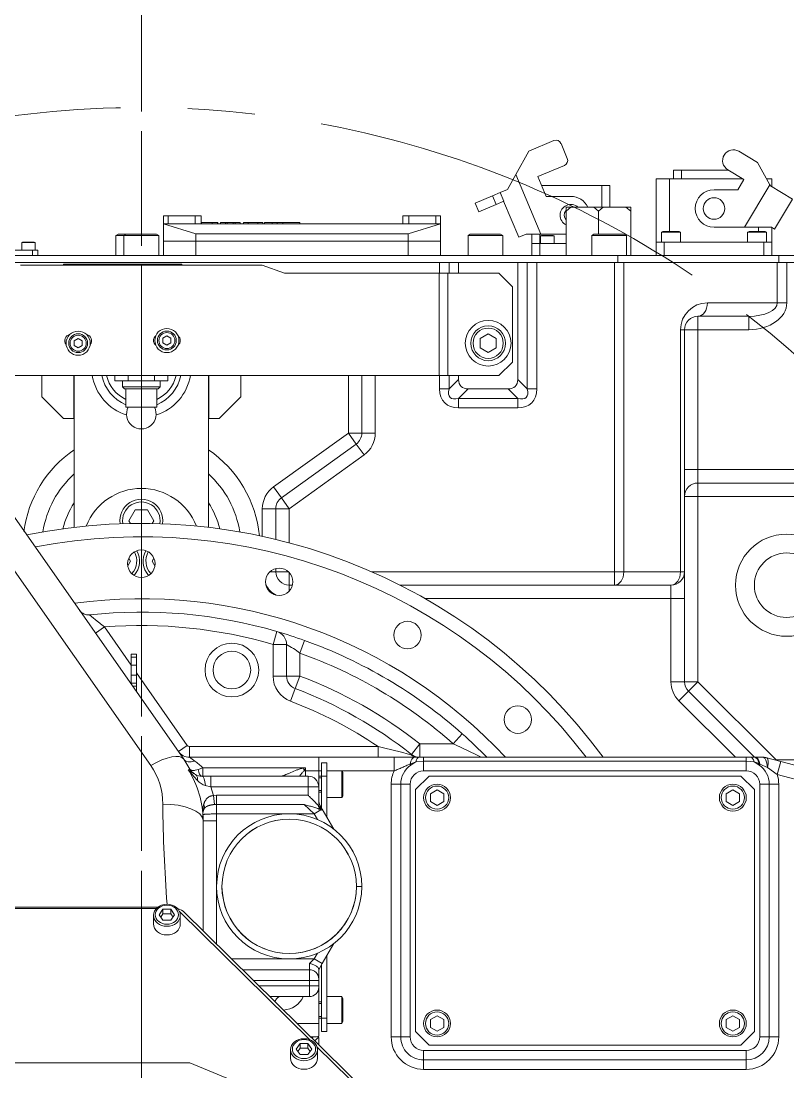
# Model space of a CAD drawing. Header units: millimetres. Extents: x 10462777 to 22643323, y 453826 to 1389191.
# Drawn here: x 11269088.2 to 11269373.4, y 586319 to 586709.9 of the extents above; entities that cross this region are included whole.
import ezdxf

# ---------------------------------------------------------------- set-up
doc = ezdxf.new("R2010")
doc.units = ezdxf.units.MM
doc.header["$LTSCALE"] = 200
doc.header["$MEASUREMENT"] = 0
doc.linetypes.add('CENTER2', pattern=[1.125, 0.75, -0.125, 0.125, -0.125])
doc.layers.add('DV1_DEFAULT', color=7, linetype='CONTINUOUS')
doc.layers.add('LAYOUT', color=8, linetype='CONTINUOUS', lineweight=25)

# ---------------------------------------------------------------- blocks, each defined once
blk = doc.blocks.new('r710ic')
at = {"layer": 'DV1_DEFAULT', "color": 7, "linetype": 'Continuous', "lineweight": 0}
for p, q in [((271731.37, 104498.63), (271731.37, 104472.7)), ((271808.37, 104439.63), (271808.37, 104497.63)), ((271813.37, 104497.63), (271813.37, 104439.63)), ((271818.37, 104500.56), (271818.37, 104439.63)), ((271916.37, 104468.7), (271916.37, 104497.63)), ((271728.77, 104469.8), (271728.77, 104495.63)), ((271916.93, 104470.44), (271920.2, 104482.65)), ((271925.03, 104481.36), (271921.76, 104469.15)), ((271707.82, 104474.87), (271702.86, 104466.6)), ((271707.82, 104474.87), (271718.97, 104468.18)), ((271728.77, 104409.8), (271728.77, 104469.8)), ((271728.77, 104469.8), (271731.37, 104469.8)), ((271731.37, 104469.16), (271731.37, 104472.7)), ((271731.37, 104472.7), (271746.37, 104472.7)), ((271746.37, 104472.7), (271746.37, 104469.16)), ((271915.54, 104465.26), (271916.93, 104470.44)), ((271921.76, 104469.15), (271916.93, 104470.44)), ((271694.12, 104461.75), (271702.5, 104466.4)), ((271700.27, 104467.13), (271703.18, 104467.13)), ((271700.27, 104467.13), (271700.27, 104465.16)), ((271702.86, 104466.6), (271702.5, 104466.4)), ((271702.5, 104466.4), (271718.27, 104456.94)), ((271718.27, 104467.01), (271718.97, 104468.18)), ((271718.27, 104456.94), (271718.27, 104467.01)), ((271718.34, 104467.13), (271723.77, 104467.13)), ((271723.77, 104464.13), (271723.77, 104467.13)), ((271723.77, 104467.13), (271728.77, 104467.13)), ((271731.37, 104412.09), (271731.37, 104469.16)), ((271746.37, 104469.16), (271731.37, 104469.16)), ((271746.37, 104443.16), (271746.37, 104469.16)), ((271887.3, 104439.63), (271916.37, 104468.7)), ((271921.76, 104469.15), (271919.13, 104465.54)), ((271925.37, 104469.7), (271925.37, 104466.16)), ((271925.37, 104469.7), (272019.37, 104469.7)), ((272019.37, 104466.16), (271925.37, 104466.16)), ((271925.37, 104462.63), (271925.37, 104466.16)), ((272019.37, 104469.7), (272019.37, 104466.16)), ((272019.37, 104466.16), (272019.37, 104462.63)), ((271718.27, 104462.13), (271719.77, 104462.13)), ((271720.07, 104465.13), (271719.77, 104464.61)), ((271720.07, 104465.13), (271719.77, 104464.61)), ((271719.77, 104458.65), (271719.77, 104464.61)), ((271719.77, 104458.65), (271719.77, 104464.61)), ((271720.07, 104465.13), (271720.07, 104458.13)), ((271723.77, 104465.13), (271720.07, 104465.13)), ((271720.07, 104465.13), (271720.07, 104458.13)), ((271723.77, 104465.13), (271720.07, 104465.13)), ((271723.77, 104427.13), (271723.77, 104464.13)), ((271723.77, 104464.13), (271728.77, 104464.13)), ((271915.37, 104461.03), (271915.37, 104463.97)), ((271917.73, 104462.37), (271917.03, 104460.52)), ((271918.1, 104462.11), (271917.03, 104460.52)), ((271917.88, 104462.72), (271917.73, 104462.37)), ((271919.13, 104465.54), (271917.88, 104462.72)), ((271917.88, 104462.72), (271918.31, 104462.43)), ((271918.31, 104462.43), (271918.1, 104462.11)), ((271925.37, 104462.63), (272019.37, 104462.63)), ((271690, 104454.89), (271694.12, 104461.75)), ((271719.77, 104458.65), (271720.07, 104458.13)), ((271719.77, 104458.65), (271720.07, 104458.13)), ((271720.07, 104458.13), (271723.77, 104458.13)), ((271720.07, 104458.13), (271723.77, 104458.13)), ((271751.37, 104458.56), (271751.37, 104439.63)), ((271751.37, 104458.56), (271756.37, 104458.56)), ((271756.37, 104458.56), (271756.37, 104439.63)), ((271890.83, 104436.09), (271915.37, 104460.63)), ((271915.37, 104460.77), (271915.37, 104461.03)), ((271915.37, 104459.36), (271915.37, 104460.77)), ((271915.37, 104457.63), (271915.37, 104459.36)), ((271917.03, 104460.52), (271916.83, 104457.63)), ((271927.37, 104460.63), (271922.37, 104455.63)), ((272017.37, 104460.63), (271927.37, 104460.63)), ((272022.37, 104455.63), (272017.37, 104460.63)), ((271700.46, 104456.78), (271696.86, 104450.77)), ((271700.27, 104456.45), (271700.27, 104429.13)), ((271704.27, 104454.49), (271700.46, 104456.78)), ((271704.27, 104445.63), (271704.27, 104454.49)), ((271718.27, 104456.94), (271718.27, 104445.63)), ((271916.83, 104457.63), (271915.37, 104457.63)), ((271915.37, 104337.63), (271915.37, 104457.63)), ((271920.37, 104457.63), (271916.83, 104457.63)), ((271916.83, 104457.63), (271916.83, 104337.63)), ((271920.37, 104337.63), (271920.37, 104457.63)), ((271922.37, 104455.63), (271922.37, 104339.63)), ((271928.92, 104455.13), (271927.48, 104452.63)), ((271931.81, 104455.13), (271928.92, 104455.13)), ((271933.25, 104452.63), (271931.81, 104455.13)), ((272012.92, 104455.13), (272011.48, 104452.63)), ((272015.81, 104455.13), (272012.92, 104455.13)), ((272017.25, 104452.63), (272015.81, 104455.13)), ((272022.37, 104339.63), (272022.37, 104455.63)), ((272027.9, 104457.63), (272024.37, 104457.63)), ((272024.37, 104457.63), (272024.37, 104337.63)), ((272027.9, 104337.63), (272027.9, 104457.63)), ((272031.44, 104457.63), (272027.9, 104457.63)), ((272031.44, 104457.63), (272031.44, 104337.63)), ((271696.97, 104433.58), (271696.97, 104450.95)), ((271915.37, 104453.56), (271894.37, 104432.56)), ((271927.48, 104452.63), (271928.92, 104450.13)), ((271931.81, 104450.13), (271933.25, 104452.63)), ((272011.48, 104452.63), (272012.92, 104450.13)), ((272015.81, 104450.13), (272017.25, 104452.63)), ((271928.92, 104450.13), (271931.81, 104450.13)), ((272012.92, 104450.13), (272015.81, 104450.13)), ((271751.37, 104439.63), (271756.37, 104439.63)), ((271756.37, 104434.63), (271756.37, 104439.63)), ((271756.37, 104439.63), (271808.37, 104439.63)), ((271808.37, 104434.63), (271808.37, 104439.63)), ((271813.37, 104439.63), (271808.37, 104439.63)), ((271818.37, 104439.63), (271813.37, 104439.63)), ((271818.37, 104439.63), (271818.37, 104434.63)), ((271818.37, 104439.63), (271887.3, 104439.63)), ((271887.3, 104439.63), (271890.83, 104436.09)), ((271887.3, 104439.63), (271887.3, 104434.63)), ((271756.37, 104434.63), (271846.37, 104434.63)), ((271756.37, 104433.16), (271756.37, 104434.63)), ((271846.37, 104433.16), (271846.37, 104434.63)), ((271856.37, 104434.63), (271846.37, 104434.63)), ((271856.37, 104429.63), (271856.37, 104434.63)), ((271856.37, 104434.63), (271887.3, 104434.63)), ((271887.3, 104429.63), (271887.3, 104434.63)), ((271894.37, 104432.56), (271890.83, 104436.09)), ((271696.97, 104430.58), (271696.97, 104433.58)), ((271696.97, 104433.58), (271700.27, 104433.58)), ((271720.07, 104433.13), (271719.77, 104432.61)), ((271719.77, 104426.65), (271719.77, 104432.61)), ((271720.07, 104433.13), (271720.07, 104426.13)), ((271723.77, 104433.13), (271720.07, 104433.13)), ((271846.37, 104433.16), (271756.37, 104433.16)), ((271846.37, 104412.09), (271846.37, 104433.16)), ((271700.27, 104430.58), (271696.97, 104430.58)), ((271700.27, 104429.13), (271700.27, 104424.13)), ((271700.27, 104429.13), (271719.77, 104429.13)), ((271723.77, 104424.13), (271723.77, 104427.13)), ((271723.77, 104427.13), (271728.77, 104427.13)), ((271856.37, 104429.63), (271851.37, 104429.63)), ((271851.37, 104429.63), (271851.37, 104408.56)), ((271887.3, 104429.63), (271856.37, 104429.63)), ((271856.37, 104429.63), (271856.37, 104338.19)), ((271700.27, 104424.13), (271723.77, 104424.13)), ((271719.77, 104426.65), (271720.07, 104426.13)), ((271720.07, 104426.13), (271723.77, 104426.13)), ((271723.77, 104424.13), (271728.77, 104424.13)), ((271712.31, 104414.63), (271710.77, 104412.89)), ((271710.77, 104412.89), (271710.77, 104414.63)), ((271710.77, 104414.63), (271712.31, 104414.63)), ((271710.77, 104412.89), (271710.77, 104404.37)), ((271712.31, 104414.63), (271728.77, 104414.63)), ((271721.27, 104413.13), (271720.77, 104412.26)), ((271720.77, 104400.99), (271720.77, 104412.26)), ((271721.27, 104413.13), (271721.27, 104400.13)), ((271728.77, 104413.13), (271721.27, 104413.13)), ((271731.37, 104408.56), (271731.37, 104412.09)), ((271731.37, 104412.09), (271846.37, 104412.09)), ((271846.37, 104412.09), (271846.37, 104408.56)), ((271728.77, 104409.8), (271731.37, 104409.8)), ((271728.77, 104055.46), (271728.77, 104409.8)), ((271846.37, 104408.56), (271731.37, 104408.56)), ((271731.37, 104408.56), (271731.37, 104379.7)), ((271851.37, 104408.56), (271846.37, 104408.56)), ((271846.37, 104318.33), (271846.37, 104408.56)), ((271851.37, 104408.56), (271851.37, 104328.9)), ((271702.77, 104406.88), (271710.77, 104406.88)), ((271702.77, 104406.88), (271702.77, 104403.88)), ((271702.77, 104403.88), (271710.77, 104403.88)), ((271702.77, 104403.88), (271702.77, 104381.56)), ((271710.77, 104400.89), (271710.77, 104404.37)), ((271710.77, 104404.37), (271712.31, 104402.63)), ((271712.31, 104402.63), (271710.77, 104400.89)), ((271710.77, 104400.89), (271710.77, 104392.37)), ((271720.77, 104402.63), (271712.31, 104402.63)), ((271720.77, 104400.99), (271721.27, 104400.13)), ((271721.27, 104400.13), (271728.77, 104400.13)), ((271706.77, 104392.38), (271706.77, 104383.25)), ((271710.77, 104390.63), (271710.77, 104392.37)), ((271710.77, 104392.37), (271712.31, 104390.63)), ((271687.09, 104388.72), (271692.62, 104391.05)), ((271699.4, 104380.14), (271695.24, 104389.98)), ((271712.31, 104390.63), (271710.77, 104390.63)), ((271728.77, 104390.63), (271712.31, 104390.63)), ((271720.77, 104381.22), (271720.77, 104390.63)), ((271724.27, 104380.88), (271724.27, 104390.63)), ((271689.97, 104376.76), (271686.03, 104386.1)), ((271721.47, 104386.13), (271721.27, 104385.78)), ((271721.27, 104381.47), (271721.27, 104385.78)), ((271721.47, 104386.13), (271721.47, 104381.13)), ((271724.27, 104386.13), (271721.47, 104386.13)), ((271698.66, 104371.89), (271720.77, 104381.22)), ((271706.77, 104383.25), (271699.4, 104380.14)), ((271720.77, 104375.8), (271720.77, 104381.22)), ((271720.77, 104380.88), (271724.27, 104380.88)), ((271721.27, 104381.47), (271721.47, 104381.13)), ((271721.47, 104381.13), (271724.27, 104381.13)), ((271724.27, 104377.88), (271724.27, 104380.88)), ((271724.27, 104380.88), (271728.77, 104380.88)), ((271689.97, 104376.76), (271698.66, 104371.89)), ((271720.77, 104377.88), (271724.27, 104377.88)), ((271724.27, 104377.88), (271728.77, 104377.88)), ((271731.37, 104376.16), (271731.37, 104379.7)), ((271731.37, 104379.7), (271778.37, 104379.7)), ((271778.37, 104376.16), (271731.37, 104376.16)), ((271731.37, 104372.63), (271731.37, 104376.16)), ((271774.83, 104372.63), (271778.37, 104376.16)), ((271778.37, 104376.16), (271778.37, 104379.7)), ((271708.58, 104367.39), (271721.93, 104373.03)), ((271721.93, 104373.03), (271720.77, 104375.8)), ((271774.83, 104372.63), (271731.37, 104372.63)), ((271731.37, 104372.63), (271731.37, 104350.63)), ((271781.9, 104372.63), (271778.37, 104369.09)), ((271781.9, 104350.63), (271781.9, 104372.63)), ((271781.9, 104372.63), (271785.44, 104372.63)), ((271785.44, 104372.63), (271785.44, 104350.63)), ((271698.66, 104371.89), (271704.19, 104368.8)), ((271704.19, 104368.8), (271705.35, 104366.04)), ((271740.37, 104370.63), (271735.37, 104365.63)), ((271740.37, 104370.63), (271768.37, 104370.63)), ((271773.37, 104365.63), (271768.37, 104370.63)), ((271778.37, 104354.16), (271778.37, 104369.09)), ((271705.35, 104366.04), (271708.57, 104367.4)), ((271706.51, 104363.28), (271705.35, 104366.04)), ((271709.74, 104364.64), (271706.51, 104363.28)), ((271708.57, 104367.4), (271709.74, 104364.64)), ((271709.74, 104364.64), (271712.47, 104358.18)), ((271721.27, 104367.13), (271720.77, 104366.26)), ((271720.77, 104354.99), (271720.77, 104366.26)), ((271728.77, 104367.13), (271721.27, 104367.13)), ((271721.27, 104367.13), (271721.27, 104354.13)), ((271735.37, 104346.63), (271735.37, 104365.63)), ((271759.64, 104364.63), (271757.9, 104361.63)), ((271763.1, 104364.63), (271759.64, 104364.63)), ((271764.83, 104361.63), (271763.1, 104364.63)), ((271773.37, 104365.63), (271773.37, 104346.63)), ((271709.24, 104356.82), (271706.51, 104363.28)), ((271757.9, 104361.63), (271759.64, 104358.63)), ((271763.1, 104358.63), (271764.83, 104361.63)), ((271712.47, 104358.18), (271709.24, 104356.82)), ((271759.64, 104358.63), (271763.1, 104358.63)), ((271720.77, 104354.99), (271721.27, 104354.13)), ((271721.27, 104354.13), (271728.77, 104354.13)), ((271778.37, 104354.16), (271781.9, 104350.63)), ((271731.37, 104347.09), (271731.37, 104350.63)), ((271731.37, 104350.63), (271735.37, 104350.63)), ((271773.37, 104350.63), (271774.83, 104350.63)), ((271778.37, 104347.09), (271774.83, 104350.63)), ((271781.9, 104350.63), (271785.44, 104350.63)), ((271906.63, 104351.98), (271910.37, 104348.66)), ((271910.37, 104336.2), (271910.37, 104348.66)), ((271731.37, 104347.09), (271735.37, 104347.09)), ((271731.37, 104343.56), (271731.37, 104347.09)), ((271773.37, 104346.63), (271735.37, 104346.63)), ((271735.37, 104346.63), (271735.37, 104346.63)), ((271735.37, 104346.63), (271735.37, 104343.43)), ((271735.37, 104346.63), (271773.37, 104346.63)), ((271773.37, 104347.09), (271778.37, 104347.09)), ((271773.37, 104346.63), (271773.37, 104346.63)), ((271773.37, 104343.43), (271773.37, 104346.63)), ((271778.37, 104347.09), (271778.37, 104343.56)), ((271928.92, 104345.13), (271927.48, 104342.63)), ((271931.81, 104345.13), (271928.92, 104345.13)), ((271933.25, 104342.63), (271931.81, 104345.13)), ((272068.81, 104345.95), (271972.63, 104248.16)), ((272012.92, 104345.13), (272011.48, 104342.63)), ((272015.81, 104345.13), (272012.92, 104345.13)), ((272017.25, 104342.63), (272015.81, 104345.13)), ((271713.97, 104343.88), (271716.97, 104343.88)), ((271715.67, 104343.88), (271713.97, 104343.88)), ((271713.97, 104342.13), (271713.97, 104343.88)), ((271716.97, 104342.13), (271713.97, 104342.13)), ((271713.97, 104342.13), (271713.97, 104332.12)), ((271716.97, 104343.88), (271716.97, 104240.88)), ((271720.67, 104331.88), (271716.97, 104343.88)), ((271716.97, 104343.88), (271723.37, 104343.88)), ((271723.37, 104343.88), (271728.77, 104343.88)), ((271723.37, 104331.88), (271723.37, 104343.88)), ((271723.37, 104343.88), (271723.37, 104331.88)), ((271735.37, 104343.56), (271731.37, 104343.56)), ((271731.37, 104343.56), (271731.37, 104121.7)), ((271773.37, 104343.43), (271735.37, 104343.43)), ((271735.37, 104285.87), (271735.37, 104343.43)), ((271778.37, 104343.56), (271773.37, 104343.56)), ((271773.37, 104143.83), (271773.37, 104343.43)), ((271927.48, 104342.63), (271928.92, 104340.13)), ((271931.81, 104340.13), (271933.25, 104342.63)), ((272011.48, 104342.63), (272012.92, 104340.13)), ((272015.81, 104340.13), (272017.25, 104342.63)), ((272068.36, 104344.05), (272023.01, 104297.95)), ((271916.83, 104337.63), (271915.37, 104337.63)), ((271915.37, 104335.9), (271915.37, 104337.63)), ((271920.37, 104337.63), (271916.83, 104337.63)), ((271916.83, 104337.63), (271917.03, 104334.74)), ((271922.37, 104339.63), (271927.37, 104334.63)), ((271928.92, 104340.13), (271931.81, 104340.13)), ((272012.92, 104340.13), (272015.81, 104340.13)), ((272017.37, 104334.63), (272022.37, 104339.63)), ((272027.9, 104337.63), (272024.37, 104337.63)), ((272031.44, 104337.63), (272027.9, 104337.63)), ((271915.37, 104336.2), (271910.37, 104336.2)), ((271910.37, 104336.2), (271914.29, 104333.1)), ((271914.41, 104333.01), (271914.29, 104333.1)), ((271915.37, 104334.25), (271915.37, 104335.9)), ((271915.37, 104326.64), (271915.37, 104334.25)), ((271917.03, 104334.74), (271917.87, 104332.56)), ((271917.03, 104334.74), (271918.3, 104332.85)), ((271927.37, 104334.63), (272017.37, 104334.63)), ((271713.97, 104332.12), (271716.97, 104332.12)), ((271713.97, 104332.12), (271713.97, 104329.88)), ((271713.97, 104329.88), (271716.97, 104329.88)), ((271720.67, 104331.88), (271720.67, 104252.88)), ((271723.37, 104331.88), (271720.67, 104331.88)), ((271728.77, 104331.88), (271723.37, 104331.88)), ((271723.37, 104252.88), (271723.37, 104331.88)), ((271723.37, 104252.88), (271723.37, 104331.88)), ((271918.3, 104332.85), (271917.87, 104332.56)), ((271925.37, 104332.63), (271925.37, 104329.09)), ((272019.37, 104332.63), (271925.37, 104332.63)), ((271925.37, 104329.09), (272019.37, 104329.09)), ((271925.37, 104325.56), (271925.37, 104329.09)), ((272019.37, 104329.09), (272019.37, 104332.63)), ((272019.37, 104325.56), (272019.37, 104329.09)), ((271920.37, 104326.64), (271915.37, 104326.64)), ((271915.37, 104298.63), (271915.37, 104326.64)), ((271920.37, 104326.64), (271920.37, 104307.23)), ((272019.37, 104325.56), (271925.37, 104325.56)), ((272028.96, 104250.63), (272059.99, 104325.63)), ((271773.37, 104319.63), (271794.8, 104319.63)), ((271794.8, 104314.63), (271794.8, 104319.63)), ((271911.37, 104250.53), (271911.37, 104320.66)), ((271915.37, 104320.66), (271911.37, 104320.66)), ((271794.8, 104314.63), (271773.37, 104314.63)), ((271794.8, 104309.63), (271794.8, 104314.63)), ((271798.86, 104312.55), (271802.92, 104315.46)), ((271802.92, 104315.46), (271822.93, 104287.63)), ((271963.37, 104314.63), (271963.37, 104312.63)), ((271963.47, 104312.63), (271963.47, 104314.63)), ((271794.8, 104309.63), (271773.37, 104309.63)), ((271794.8, 104309.63), (271798.86, 104312.55)), ((271814.81, 104281.79), (271794.8, 104309.63)), ((271818.87, 104284.71), (271798.86, 104312.55)), ((271921.06, 104307.63), (271920.37, 104307.23)), ((271930.37, 104307.23), (271920.37, 104307.23)), ((271920.37, 104307.23), (271920.37, 104301.63)), ((271930.37, 104307.23), (271920.37, 104307.23)), ((271921.06, 104307.63), (271929.68, 104307.63)), ((271930.37, 104307.23), (271929.68, 104307.63)), ((271930.37, 104301.63), (271930.37, 104307.23)), ((272005.06, 104307.63), (272004.37, 104307.23)), ((272014.37, 104307.23), (272004.37, 104307.23)), ((272014.37, 104307.23), (272004.37, 104307.23)), ((272004.37, 104307.23), (272004.37, 104301.63)), ((272005.06, 104307.63), (272013.68, 104307.63)), ((272014.37, 104307.23), (272013.68, 104307.63)), ((272014.37, 104301.63), (272014.37, 104307.23)), ((271934.62, 104299.93), (271942.08, 104304.24)), ((271984.66, 104304.24), (271992.12, 104299.93)), ((271915.37, 104298.63), (271920.37, 104298.63)), ((271915.37, 104250.53), (271915.37, 104298.63)), ((271915.37, 104288.63), (271915.37, 104298.63)), ((271917.37, 104299.63), (271917.37, 104301.63)), ((271917.37, 104301.63), (271922.37, 104301.63)), ((271922.37, 104299.63), (271917.37, 104299.63)), ((271920.37, 104299.63), (271920.37, 104298.63)), ((271920.37, 104298.63), (271920.37, 104293.63)), ((271920.37, 104298.63), (271926.37, 104298.63)), ((271922.37, 104301.63), (271937.56, 104301.63)), ((271922.37, 104301.63), (271922.37, 104299.63)), ((271922.37, 104299.63), (271922.37, 104298.63)), ((271922.37, 104299.63), (271934.1, 104299.63)), ((271922.98, 104298.63), (271922.98, 104299.63)), ((271926.37, 104294.63), (271926.37, 104298.63)), ((271926.37, 104298.63), (271933.03, 104298.63)), ((271927.75, 104298.63), (271927.75, 104299.63)), ((271928.37, 104298.63), (271928.37, 104299.63)), ((271933.06, 104298.63), (271933.03, 104298.63)), ((271933.85, 104298.61), (271933.06, 104298.63)), ((271933.3, 104299.16), (271934.62, 104299.93)), ((271934.62, 104299.93), (271934.82, 104299.57)), ((271934.79, 104299.56), (271934.82, 104299.57)), ((271934.82, 104299.57), (271935.06, 104299.63)), ((271935.06, 104299.63), (271934.93, 104299.39)), ((271934.93, 104299.39), (271936.37, 104296.9)), ((271938.49, 104298.12), (271936.37, 104296.9)), ((271990.37, 104296.9), (271988.25, 104298.12)), ((271989.17, 104301.63), (272012.37, 104301.63)), ((271992.12, 104299.93), (271990.37, 104296.9)), ((271992.12, 104299.93), (271994.37, 104298.63)), ((271992.64, 104299.63), (272012.37, 104299.63)), ((271994.22, 104298.63), (271997.87, 104298.63)), ((271997.87, 104298.63), (271998.37, 104298.63)), ((271998.37, 104298.63), (272000.37, 104298.63)), ((271998.37, 104298.63), (271998.37, 104295.13)), ((272000.37, 104298.63), (272000.87, 104298.63)), ((272000.37, 104298.63), (272000.37, 104295.13)), ((272000.87, 104298.63), (272014.37, 104298.63)), ((272006.37, 104299.63), (272006.37, 104298.63)), ((272006.98, 104298.63), (272006.98, 104299.63)), ((272011.75, 104298.63), (272011.75, 104299.63)), ((272012.37, 104301.63), (272017.37, 104301.63)), ((272012.37, 104299.63), (272012.37, 104301.63)), ((272012.37, 104298.63), (272012.37, 104299.63)), ((272017.37, 104299.63), (272012.37, 104299.63)), ((272014.37, 104290.59), (272014.37, 104298.63)), ((272014.37, 104298.63), (272019.07, 104298.63)), ((272017.37, 104301.63), (272017.37, 104299.63)), ((272019.37, 104298.63), (272020.83, 104297.16)), ((272019.37, 104297.76), (272019.37, 104295.68)), ((272019.67, 104298.63), (272022.27, 104298.63)), ((272027.32, 104298.13), (272024.11, 104298.13)), ((271922.37, 104258.5), (271922.37, 104294.63)), ((271926.37, 104294.63), (271922.37, 104294.63)), ((271926.37, 104294.63), (271926.37, 104258.5)), ((271929.44, 104294.63), (271926.37, 104294.63)), ((271929.44, 104260.55), (271929.44, 104294.63)), ((271936.37, 104296.9), (271932.9, 104293.15)), ((271936.37, 104296.9), (271936.37, 104260.55)), ((272020.43, 104295.32), (271972.73, 104246.82)), ((271990.37, 104266.19), (271990.37, 104296.9)), ((271992, 104295.13), (271990.37, 104296.9)), ((271994.37, 104295.13), (271992, 104295.13)), ((271998.37, 104295.13), (271994.37, 104295.13)), ((271994.37, 104270.26), (271994.37, 104295.13)), ((272000.37, 104295.13), (271998.37, 104295.13)), ((271998.37, 104295.13), (271998.37, 104274.32)), ((272004.37, 104295.13), (272000.37, 104295.13)), ((272000.37, 104276.36), (272000.37, 104295.13)), ((272004.37, 104295.13), (272004.37, 104280.43)), ((272019.8, 104296.11), (272019.37, 104296.56)), ((272023.88, 104296.02), (272021.83, 104294.57)), ((272021.83, 104294.57), (272021.83, 104291.68)), ((272023.55, 104294.57), (272021.83, 104294.57)), ((272024.74, 104295.41), (272023.55, 104294.57)), ((272023.55, 104294.57), (272023.55, 104291.68)), ((272025.93, 104294.57), (272023.88, 104296.02)), ((272025.93, 104291.68), (272025.93, 104294.57)), ((271716.47, 104291.56), (271716.97, 104291.56)), ((271716.47, 104291.56), (271716.47, 104285.28)), ((271871.91, 104293.31), (271876.61, 104291.63)), ((271876.61, 104291.63), (271885.14, 104291.63)), ((271885.14, 104291.63), (271885.14, 104286.63)), ((271885.14, 104291.63), (271889.82, 104289.86)), ((271919.26, 104293.63), (271920.37, 104293.63)), ((271919.26, 104255.51), (271919.26, 104293.63)), ((271920.37, 104293.63), (271922.37, 104293.63)), ((271920.37, 104293.63), (271920.37, 104293.23)), ((271932.9, 104293.15), (271932.9, 104260.55)), ((272023.55, 104291.68), (272021.83, 104291.68)), ((272021.83, 104291.68), (272023.88, 104290.24)), ((272023.55, 104291.68), (272024.74, 104290.85)), ((272023.88, 104290.24), (272025.93, 104291.68)), ((271818.87, 104284.71), (271822.93, 104287.63)), ((271822.93, 104282.63), (271822.93, 104287.63)), ((271822.93, 104287.63), (271835.59, 104287.63)), ((271846.37, 104282.63), (271846.37, 104287.33)), ((271851.37, 104287.63), (271846.66, 104287.63)), ((271851.37, 104288.82), (271851.37, 104287.63)), ((271853.57, 104287.63), (271851.37, 104287.63)), ((271873.37, 104286.63), (271885.14, 104286.63)), ((271873.37, 104281.63), (271873.37, 104286.63)), ((271885.14, 104281.63), (271885.14, 104286.63)), ((271894.49, 104288.1), (271889.82, 104289.86)), ((272024.11, 104288.13), (272027.32, 104288.13)), ((271716.47, 104285.28), (271716.97, 104285.28)), ((271716.47, 104285.28), (271716.47, 104283.14)), ((271716.47, 104283.14), (271716.97, 104283.14)), ((271716.47, 104283.14), (271716.47, 104281.28)), ((271732.37, 104277.63), (271735.37, 104285.87)), ((271814.81, 104281.79), (271818.87, 104284.71)), ((271822.93, 104277.63), (271822.93, 104282.63)), ((271834.32, 104282.63), (271822.93, 104282.63)), ((271846.37, 104282.63), (271845.17, 104282.63)), ((271846.37, 104280.41), (271846.37, 104282.63)), ((271873.37, 104281.63), (271868.57, 104283.03)), ((271922.37, 104284.63), (271922.37, 104284.71)), ((271716.47, 104281.28), (271716.97, 104281.28)), ((271716.47, 104281.28), (271716.47, 104278.44)), ((271716.47, 104278.44), (271716.97, 104278.44)), ((271885.14, 104281.63), (271873.37, 104281.63)), ((271716.47, 104277.8), (271716.97, 104277.8)), ((271716.47, 104276), (271716.47, 104277.8)), ((271716.47, 104276), (271716.97, 104276)), ((271716.47, 104272.42), (271716.47, 104276)), ((271732.37, 104277.63), (271732.37, 104187.63)), ((271833.18, 104277.63), (271822.93, 104277.63)), ((271716.47, 104272.42), (271716.97, 104272.42)), ((271716.47, 104270.63), (271716.47, 104272.42)), ((271716.47, 104270.63), (271716.97, 104270.63)), ((271716.47, 104269.35), (271716.97, 104269.35)), ((271716.47, 104267.49), (271716.47, 104269.35)), ((271716.47, 104267.49), (271716.97, 104267.49)), ((271716.47, 104266.82), (271716.47, 104267.49)), ((271716.47, 104266.82), (271716.97, 104266.82)), ((271716.47, 104264.56), (271716.47, 104266.82)), ((271773.37, 104269.63), (271781.37, 104269.63)), ((271789.37, 104261.63), (271781.37, 104269.63)), ((271716.47, 104264.56), (271716.97, 104264.56)), ((271716.47, 104263.91), (271716.47, 104264.56)), ((271716.47, 104263.91), (271716.97, 104263.91)), ((271716.47, 104263.91), (271716.97, 104263.91)), ((271716.47, 104262.05), (271716.47, 104263.91)), ((271716.47, 104262.05), (271716.97, 104262.05)), ((271716.47, 104260.95), (271716.47, 104261.09)), ((271716.97, 104261.09), (271716.47, 104261.09)), ((271716.47, 104260.95), (271716.97, 104260.95)), ((271716.47, 104258.99), (271716.47, 104260.95)), ((271716.47, 104254.95), (271716.47, 104258.99)), ((271716.47, 104258.99), (271716.97, 104258.99)), ((271789.37, 104261.63), (271789.37, 104257.63)), ((271926.37, 104258.5), (271929.61, 104259.45)), ((271929.44, 104260.55), (271932.9, 104260.55)), ((271929.61, 104259.45), (271929.44, 104260.55)), ((271929.61, 104259.45), (271932.92, 104259.88)), ((271932.9, 104260.55), (271932.92, 104259.88)), ((271932.9, 104260.55), (271936.37, 104260.55)), ((271938.98, 104260.63), (271984.9, 104260.63)), ((271938.98, 104255.63), (271938.98, 104260.63)), ((271713.97, 104254.88), (271713.97, 104252.63)), ((271716.97, 104254.88), (271713.97, 104254.88)), ((271716.47, 104254.88), (271716.47, 104254.95)), ((271716.47, 104254.95), (271716.97, 104254.95)), ((271789.37, 104257.72), (271773.37, 104257.72)), ((271773.37, 104257.62), (271789.37, 104257.62)), ((271789.37, 104257.62), (271789.37, 104257.72)), ((271829.84, 104257.63), (271789.37, 104257.63)), ((271919.26, 104255.51), (271919.91, 104253.78)), ((271919.26, 104255.51), (271922.37, 104255.51)), ((271922.37, 104255.1), (271922.37, 104258.5)), ((271926.37, 104258.5), (271922.37, 104258.5)), ((271926.37, 104258.5), (271925.87, 104256.43)), ((271938.37, 104255.62), (271936.59, 104255.55)), ((271936.61, 104255.56), (271938.34, 104255.62)), ((271938.37, 104255.62), (271938.81, 104255.62)), ((271938.98, 104255.63), (271980, 104255.63)), ((271713.97, 104252.63), (271716.97, 104252.63)), ((271713.97, 104242.63), (271713.97, 104252.63)), ((271716.97, 104240.88), (271720.67, 104252.88)), ((271720.67, 104252.88), (271723.37, 104252.88)), ((271723.37, 104252.88), (271728.77, 104252.88)), ((271723.37, 104240.88), (271723.37, 104252.88)), ((271723.37, 104252.88), (271723.37, 104240.88)), ((271915.37, 104250.53), (271916.77, 104252.49)), ((271732.37, 104247.63), (271731.97, 104247.63)), ((271731.97, 104203.63), (271731.97, 104247.63)), ((271814.43, 104177.24), (271916.04, 104248.39)), ((271883.98, 104230.83), (271910.94, 104249.71)), ((271913.24, 104246.43), (271910.94, 104249.71)), ((271915.37, 104250.53), (271911.37, 104250.53)), ((271916.04, 104248.39), (271919.77, 104250.71)), ((271977.35, 104247.13), (271974.14, 104247.13)), ((272028.96, 104038.63), (272028.96, 104250.63)), ((271759.5, 104243.63), (271758.64, 104242.13)), ((271761.23, 104243.63), (271759.5, 104243.63)), ((271762.1, 104242.13), (271761.23, 104243.63)), ((271973.91, 104245.02), (271971.86, 104243.57)), ((271971.86, 104243.57), (271971.86, 104240.68)), ((271973.58, 104243.57), (271971.86, 104243.57)), ((271974.77, 104244.41), (271973.58, 104243.57)), ((271973.58, 104243.57), (271973.58, 104240.68)), ((271975.96, 104243.57), (271973.91, 104245.02)), ((271975.96, 104240.68), (271975.96, 104243.57)), ((271713.97, 104242.63), (271716.97, 104242.63)), ((271713.97, 104240.88), (271713.97, 104242.63)), ((271716.97, 104240.88), (271713.97, 104240.88)), ((271715.67, 104240.88), (271713.97, 104240.88)), ((271723.37, 104240.88), (271716.97, 104240.88)), ((271721.27, 104239.13), (271720.77, 104238.26)), ((271721.27, 104239.13), (271721.27, 104226.13)), ((271728.77, 104239.13), (271721.27, 104239.13)), ((271728.77, 104240.88), (271723.37, 104240.88)), ((271758.64, 104242.13), (271759.5, 104240.63)), ((271759.5, 104240.63), (271761.23, 104240.63)), ((271761.23, 104240.63), (271762.1, 104242.13)), ((271773.37, 104242.44), (271775.37, 104242.44)), ((271775.37, 104237.54), (271775.37, 104242.44)), ((271777.62, 104239.63), (271775.37, 104239.63)), ((271778.37, 104238.88), (271777.62, 104239.63)), ((271777.62, 104225.63), (271777.62, 104239.63)), ((271973.58, 104240.68), (271971.86, 104240.68)), ((271971.86, 104240.68), (271973.91, 104239.24)), ((271973.58, 104240.68), (271974.77, 104239.85)), ((271973.91, 104239.24), (271975.96, 104240.68)), ((271720.77, 104226.99), (271720.77, 104238.26)), ((271773.37, 104237.54), (271775.37, 104237.54)), ((271775.37, 104227.72), (271775.37, 104237.54)), ((271778.37, 104226.38), (271778.37, 104238.88)), ((271785.17, 104238.38), (271778.37, 104238.38)), ((271785.17, 104226.88), (271785.17, 104238.38)), ((271918.41, 104236.11), (271816.8, 104164.96)), ((271827.37, 104237.25), (271823.37, 104234.94)), ((271828.41, 104236.65), (271827.37, 104237.25)), ((271841.3, 104237.29), (271842.37, 104236.67)), ((271842.37, 104236.67), (271844.11, 104237.67)), ((271971.13, 104238.74), (271971.13, 104141.01)), ((271971.62, 104238.19), (271971.62, 104141.57)), ((271974.14, 104237.13), (271977.35, 104237.13)), ((271823.37, 104234.94), (271823.37, 104230.32)), ((271773.37, 104227.72), (271775.37, 104227.72)), ((271775.37, 104222.81), (271775.37, 104227.72)), ((271823.37, 104230.32), (271827.37, 104228.01)), ((271827.37, 104228.01), (271828.41, 104228.61)), ((271842.37, 104228.59), (271841.3, 104227.97)), ((271844.11, 104227.58), (271842.37, 104228.59)), ((271866.91, 104218.88), (271881.12, 104228.83)), ((271878.09, 104230.83), (271877.03, 104230.83)), ((271877.03, 104230.83), (271877.03, 104228.83)), ((271878.09, 104228.83), (271877.03, 104228.83)), ((271878.09, 104230.83), (271881.05, 104230.83)), ((271878.09, 104228.83), (271878.09, 104230.83)), ((271878.09, 104228.83), (271883.07, 104228.83)), ((271884.86, 104230.83), (271881.05, 104230.83)), ((271881.05, 104230.83), (271881.05, 104228.83)), ((271884.86, 104228.83), (271881.05, 104228.83)), ((271884.86, 104230.83), (271887.82, 104230.83)), ((271884.86, 104228.83), (271884.86, 104230.83)), ((271884.86, 104228.83), (271887.82, 104228.83)), ((271888.88, 104230.83), (271887.82, 104230.83)), ((271887.82, 104230.83), (271887.82, 104228.83)), ((271888.09, 104228.83), (271887.82, 104228.83)), ((271888.88, 104229.38), (271888.88, 104230.83)), ((271888.88, 104230.83), (271890.95, 104230.83)), ((271720.77, 104226.99), (271721.27, 104226.13)), ((271720.77, 104223.99), (271720.77, 104226.99)), ((271720.77, 104223.99), (271721.27, 104223.13)), ((271721.27, 104226.13), (271728.77, 104226.13)), ((271721.27, 104226.13), (271721.27, 104223.13)), ((271775.37, 104225.63), (271777.62, 104225.63)), ((271777.62, 104225.63), (271778.37, 104226.38)), ((271778.37, 104226.88), (271785.17, 104226.88)), ((271721.27, 104223.13), (271728.77, 104223.13)), ((271773.37, 104222.81), (271775.37, 104222.81)), ((271869.2, 104215.6), (271866.91, 104218.88)), ((271760.5, 104210.63), (271759.64, 104209.13)), ((271759.64, 104209.13), (271760.5, 104207.63)), ((271762.23, 104210.63), (271760.5, 104210.63)), ((271763.1, 104209.13), (271762.23, 104210.63)), ((271762.23, 104207.63), (271763.1, 104209.13)), ((271760.5, 104207.63), (271762.23, 104207.63)), ((271789.37, 104207.64), (271773.37, 104207.64)), ((271773.37, 104207.54), (271789.37, 104207.54)), ((271789.37, 104207.54), (271789.37, 104207.64)), ((271789.37, 104207.63), (271829.84, 104207.63)), ((271789.37, 104207.63), (271789.37, 104203.63)), ((271732.37, 104203.63), (271731.97, 104203.63)), ((271781.37, 104195.63), (271789.37, 104203.63)), ((271723.97, 104193.13), (271723.77, 104192.78)), ((271723.77, 104188.47), (271723.77, 104192.78)), ((271723.97, 104193.13), (271723.97, 104188.13)), ((271726.77, 104193.13), (271723.97, 104193.13)), ((271723.97, 104193.13), (271723.97, 104188.13)), ((271726.77, 104192.13), (271726.77, 104194.13)), ((271726.77, 104194.13), (271728.77, 104194.13)), ((271781.37, 104195.63), (271773.37, 104195.63)), ((271723.77, 104188.47), (271723.97, 104188.13)), ((271726.77, 104192.13), (271726.77, 104160.13)), ((271728.77, 104192.13), (271726.77, 104192.13)), ((271723.97, 104188.13), (271726.77, 104188.13))]:
    blk.add_line(p, q, dxfattribs=at)
at = {"layer": 'DV1_DEFAULT', "color": 1, "linetype": 'CENTER2', "lineweight": 0}
for p, q in [((274132.55, 104232.63), (269847.55, 104232.63)), ((269950.18, 104232.63), (274235.19, 104232.63))]:
    blk.add_line(p, q, dxfattribs=at)
at = {"layer": 'DV1_DEFAULT', "color": 3, "linetype": 'CENTER2', "lineweight": 0}
blk.add_circle((272041.37, 104232.63), 367.64, dxfattribs=at)
at = {"layer": 'DV1_DEFAULT', "color": 7, "linetype": 'Continuous', "lineweight": 0}
for centre, radius in [((271851.37, 104472.63), 19), ((271851.37, 104472.63), 12), ((271930.37, 104452.63), 5), ((271930.37, 104452.63), 4.31), ((272014.37, 104452.63), 5), ((272014.37, 104452.63), 4.31), ((271711.27, 104445.63), 4), ((271901.36, 104372.64), 5.1), ((271761.37, 104361.63), 8.5), ((271761.37, 104361.63), 6.5), ((271761.37, 104361.63), 5.63), ((271930.37, 104342.63), 5), ((271930.37, 104342.63), 4.31), ((272014.37, 104342.63), 5), ((272014.37, 104342.63), 4.31), ((271869.9, 104331.63), 5.1), ((271963.37, 104287.63), 25), ((271850.11, 104283.87), 5.1), ((271882.91, 104266.31), 10), ((271882.91, 104266.31), 7), ((271760.37, 104242.13), 4.5), ((271760.37, 104242.13), 3.5), ((271760.37, 104242.13), 2.98), ((271843.37, 104232.63), 5.1), ((271761.37, 104209.13), 4.5), ((271761.37, 104209.13), 3.5), ((271761.37, 104209.13), 2.98)]:
    blk.add_circle(centre, radius, dxfattribs=at)
for centre, radius, start, end in [((271925.37, 104457.63), 8.54, 90, 145.7667), ((271925.37, 104457.63), 12.07, 90, 107.4168), ((272019.37, 104457.63), 12.07, 0, 90), ((272019.37, 104457.63), 8.54, 0, 90), ((271920.37, 104463.97), 5, 165, 180), ((271925.37, 104457.63), 5, 90, 180), ((272019.37, 104457.63), 5, 0, 90), ((271693.43, 104452.83), 4, 149.03, 329.03), ((271711.27, 104445.63), 7, 180, 0), ((271756.37, 104443.16), 10, 180, 270), ((271756.37, 104439.63), 5, 180, 270), ((271818.37, 104439.63), 5, 180, 270), ((271846.37, 104429.63), 5, 0, 90), ((271887.3, 104439.63), 5, 270, 315), ((271887.3, 104439.63), 10, 270, 315), ((272041.37, 104232.63), 213, 126.267, 191.5222), ((271713.77, 104392.38), 7, 115.3769, 180), ((272041.37, 104232.63), 208, 127.2842, 190.912), ((271713.77, 104392.38), 4, 138.5904, 334.0555), ((271687.87, 104386.87), 2, 112.8854, 202.8854), ((271693.4, 104389.21), 2, 22.8854, 112.8854), ((271713.77, 104392.38), 2.5, 228.2977, 315.573), ((272041.37, 104232.63), 185, 132.9282, 187.6933), ((272041.37, 104232.63), 180, 134.3992, 138.4668), ((272073.86, 104276.41), 178.74, 152.4601, 156.1577), ((272041.37, 104232.63), 180, 138.4668, 160.2971), ((272041.37, 104232.63), 175, 138.4668, 160.2971), ((271925.37, 104337.63), 5, 180, 270), ((272019.37, 104337.63), 8.54, 270, 0), ((272019.37, 104337.63), 5, 270, 0), ((272019.37, 104337.63), 12.07, 270, 0), ((272041.37, 104232.63), 167, 141.6681, 159.3111), ((272041.37, 104232.63), 162, 141.6681, 159.3111), ((273040.56, 104049.12), 1161.38, 165.85121, 166.47879), ((271910.37, 104336.2), 5, 321.6681, 340.2673), ((271909.44, 104336.24), 5.93, 326.9699, 359.6529), ((271910.37, 104336.2), 5, 352.1059, 0), ((271925.37, 104337.63), 8.54, 214.0625, 270), ((271925.37, 104337.63), 12.07, 245.5302, 270), ((271794.8, 104309.63), 10, 35.7067, 90), ((272041.37, 104232.63), 157, 145.8964, 159.3111), ((271794.8, 104309.63), 5, 35.7067, 90), ((271963.37, 104287.63), 27, 90, 89.7878), ((271963.37, 104287.63), 25, 90, 89.7708), ((271926.37, 104294.63), 4, 90, 180), ((271931.3, 104302.63), 4, 270, 300), ((271933.37, 104300.41), 1.86, 284.8734, 335.2928), ((271997.87, 104295.13), 3.5, 90, 180), ((272000.87, 104295.13), 3.5, 0, 90), ((272016.55, 104297.29), 2.86, 9.4939, 27.9872), ((272041.37, 104232.63), 180, 160.2971, 163.7398), ((271928.39, 104254.46), 63.74, 144.331, 149.6915), ((271857.76, 104121.52), 182.76, 69.9682, 70.3385), ((272323.73, 104355.51), 409.18, 188.6991, 188.8013), ((272000.87, 104285.13), 8.5, 2.5095, 65.6843), ((271846.37, 104287.63), 5, 270, 0), ((271873.37, 104281.63), 5, 90, 163.7398), ((271885.14, 104291.63), 5, 270, 339.3111), ((271885.14, 104291.63), 10, 270, 339.3111), ((271822.93, 104287.63), 5, 215.7067, 270), ((271846.37, 104287.63), 10, 299.2513, 330.6396), ((272041.37, 104232.63), 180, 163.7398, 186.1434), ((271822.93, 104287.63), 10, 215.7067, 270), ((272041.37, 104232.63), 175, 163.7398, 184.5066), ((271837.37, 104232.63), 44.14, 95.7503, 145.5037), ((271837.37, 104232.63), 37.07, 99.0486, 137.594), ((271837.37, 104232.63), 30, 103.479, 123.5573), ((271938.98, 104215.63), 45, 90, 93.3275), ((271938.98, 104236.75), 27.22, 136.4313, 144.6815), ((271939.18, 104219.62), 36, 90.5792, 122.1957), ((271917.37, 104255.1), 5, 331.6239, 359.9993), ((271919.52, 104258.44), 6.66, 312.6203, 342.4747), ((271936.09, 104274.22), 18.67, 260.526, 271.5495), ((271936.37, 104259.55), 4, 244.0649, 273.4032), ((271938.98, 104215.63), 40, 90, 90.9118), ((271770.37, 104232.63), 18.5, 17.2738, 80.6676), ((271837.37, 104232.63), 22, 111.358, 248.642), ((271917.37, 104255.1), 5, 298.7058, 327.0665), ((271891.74, 104287.23), 46.67, 307.2632, 313.7819), ((271895.93, 104268.2), 30.11, 323.0397, 329.0817), ((271760.37, 104244.88), 2.25, 38.0364, 141.9636), ((271770.37, 104232.63), 15, 22.5403, 78.463), ((271910.37, 104250.53), 1, 305, 0), ((271910.37, 104250.53), 5, 305, 0), ((271980, 104243.2), 8.88, 146.1038, 163.2022), ((271770.37, 104232.63), 13.27, 25.6819, 76.9319), ((271827.37, 104232.63), 8, 81.7554, 278.2446), ((271827.37, 104232.63), 6.96, 80.8169, 279.1831), ((271932.75, 104215.63), 25, 90, 125), ((271760.37, 104239.38), 2.25, 218.0364, 321.9636), ((271787.77, 104232.63), 5.5, 241.786, 118.214), ((271842.37, 104241.29), 8, 241.3944, 311.7791), ((271842.37, 104241.29), 6.96, 240.7928, 312.3808), ((271842.37, 104223.97), 8, 48.2209, 118.6056), ((271842.37, 104223.97), 6.96, 47.6192, 119.2072), ((271770.37, 104232.63), 18.5, 279.3324, 342.7262), ((271770.37, 104232.63), 15, 281.537, 337.4597), ((271770.37, 104232.63), 13.27, 283.0681, 334.3181), ((271760.37, 104211.88), 2.25, 50.1899, 169.7764), ((271858.42, 104212.94), 4, 305, 6.1434), ((271760.37, 104206.38), 2.25, 190.2236, 309.8101), ((271837.37, 104232.63), 44.14, 214.4963, 262.2847), ((271837.37, 104232.63), 37.07, 222.406, 260.9514), ((271837.37, 104232.63), 30, 236.4427, 256.521)]:
    blk.add_arc(centre, radius, start, end, dxfattribs=at)
for centre, major_axis, ratio, start_param, end_param in [((271746.37, 104458.56), (0, 14.14), 0.707107, 4.712389, 6.283185), ((271746.37, 104458.56), (0, 10.61), 0.471405, 4.712389, 6.283185), ((271920.37, 104463.97), (4.83, -1.29), 0.252311, 1.896674, 3.141593), ((271920.37, 104463.97), (5, 0), 0.323809, 1.820757, 3.141593), ((271920.37, 104461.03), (5, 0), 0.390746, 2.092064, 3.141593), ((271920.37, 104460.77), (5, 0), 0.376295, 2.127065, 3.141593), ((271915.09, 104463.97), (4.17, -2.76), 0.030919, 0.785877, 0.906238), ((271920.37, 104459.36), (5, 0), 0.311004, 2.302551, 3.141593), ((271746.37, 104439.63), (-5, 0), 0.707107, 3.141593, 4.712389), ((271846.37, 104429.63), (-5, 0), 0.707107, 3.141593, 4.712389), ((271846.37, 104408.56), (-5, 0), 0.707107, 3.141593, 4.712389), ((271771.3, 104365.56), (-12.25, -12.25), 0.57735, 2.617994, 3.665191), ((271771.3, 104365.56), (-10.21, -10.21), 0.34641, 2.617994, 3.665191), ((271771.3, 104365.56), (-6.12, -6.12), 0.57735, 2.617994, 3.665191), ((271771.3, 104357.7), (-6.12, 6.12), 0.57735, 2.617994, 3.665191), ((271771.3, 104357.7), (-10.21, 10.21), 0.34641, 2.617994, 3.665191), ((271771.3, 104357.7), (-12.25, 12.25), 0.57735, 2.617994, 3.665191), ((271911.37, 104335.41), (4, 0), 0.925951, 5.576439, 6.283185), ((271920.37, 104335.9), (5, 0), 0.311004, 3.141593, 3.980634), ((271920.37, 104334.25), (5, 0), 0.390345, 3.141593, 4.18879), ((271933.03, 104302.63), (0, -4), 0.686565, 0, 0.696886), ((271933.06, 104302.63), (-0.01, -4), 0.686238, 0.004699, 0.703102), ((272027.32, 104293.13), (0, 5), 0.819152, 3.141593, 6.283185), ((271920.37, 104292.91), (-3.82, -1.19), 0.076599, 4.688521, 4.953393), ((271918.37, 104255.1), (4, 0), 0.35784, 5.108482, 6.283185), ((271926.37, 104255.1), (4, 0), 0.335793, 1.695747, 3.141593), ((271938.98, 104240.63), (0, -15), 0.415319, 3.168507, 4.712389), ((271933.42, 104253.49), (-1.2, -2.46), 0.697342, 3.141593, 3.946903), ((271936.66, 104254.56), (0.059, -0.998), 0.151392, 3.141593, 3.24508), ((271913.17, 104252.49), (-2.87, 4.1), 0.647482, 3.141593, 4.286734), ((271924.64, 104236.11), (8.6, -12.29), 0.350294, 3.141593, 4.471859), ((271977.35, 104242.13), (0, 5), 0.819152, 3.141593, 6.283185)]:
    blk.add_ellipse(centre, major_axis=major_axis, ratio=ratio, start_param=start_param, end_param=end_param, dxfattribs=at)
for centre, major_axis in [((272024.11, 104293.13), (0, 5)), ((272023.88, 104293.13), (0, -4.31)), ((271974.14, 104242.13), (0, -5)), ((271973.91, 104242.13), (0, -4.31))]:
    blk.add_ellipse(centre, major_axis=major_axis, ratio=0.819152, dxfattribs=at)
for points, knots in [([(271917.87, 104332.56), (271918.06, 104332.06), (271918.28, 104331.57), (271918.72, 104330.6), (271918.95, 104330.12), (271919.39, 104329.16), (271919.61, 104328.67), (271920.01, 104327.67), (271920.2, 104327.17), (271920.37, 104326.64)], [0, 0, 0, 0, 0.25, 0.25, 0.5, 0.5, 0.75, 0.75, 1, 1, 1, 1]), ([(271933.85, 104298.61), (271933.69, 104298.59), (271933.54, 104298.54), (271933.24, 104298.38), (271933.09, 104298.27), (271932.89, 104298.08), (271932.82, 104298), (271932.66, 104297.85), (271932.58, 104297.77), (271932.33, 104297.52), (271932.15, 104297.34), (271931.77, 104296.96), (271931.57, 104296.76), (271931.16, 104296.35), (271930.95, 104296.14), (271930.53, 104295.71), (271930.31, 104295.5), (271929.99, 104295.18), (271929.88, 104295.07), (271929.66, 104294.85), (271929.55, 104294.74), (271929.44, 104294.63)], [0, 0, 0, 0, 0.125, 0.125, 0.25, 0.25, 0.3125, 0.3125, 0.375, 0.375, 0.5, 0.5, 0.625, 0.625, 0.75, 0.75, 0.875, 0.875, 0.9375, 0.9375, 1, 1, 1, 1]), ([(271932.9, 104293.15), (271933.07, 104293.67), (271933.23, 104294.21), (271933.53, 104295.29), (271933.68, 104295.84), (271933.99, 104296.92), (271934.15, 104297.45), (271934.51, 104298.46), (271934.71, 104298.95), (271934.93, 104299.39)], [0, 0, 0, 0, 0.25, 0.25, 0.5, 0.5, 0.75, 0.75, 1, 1, 1, 1]), ([(271933.3, 104299.16), (271933.28, 104299.16), (271933.28, 104299.15), (271933.31, 104299.15), (271933.34, 104299.15), (271933.48, 104299.18), (271933.62, 104299.21), (271933.93, 104299.3), (271934.1, 104299.34), (271934.44, 104299.45), (271934.62, 104299.5), (271934.79, 104299.56)], [0, 0, 0, 0, 0.125, 0.125, 0.25, 0.25, 0.5, 0.5, 0.75, 0.75, 1, 1, 1, 1]), ([(271994.22, 104298.63), (271994.12, 104298.63), (271994.02, 104298.61), (271993.81, 104298.52), (271993.7, 104298.45), (271993.49, 104298.27), (271993.38, 104298.16), (271993.16, 104297.9), (271993.05, 104297.75), (271992.85, 104297.43), (271992.75, 104297.25), (271992.56, 104296.86), (271992.47, 104296.66), (271992.31, 104296.24), (271992.24, 104296.02), (271992.14, 104295.69), (271992.11, 104295.58), (271992.05, 104295.35), (271992.03, 104295.24), (271992, 104295.13)], [0, 0, 0, 0, 0.125, 0.125, 0.25, 0.25, 0.375, 0.375, 0.5, 0.5, 0.625, 0.625, 0.75, 0.75, 0.875, 0.875, 0.9375, 0.9375, 1, 1, 1, 1]), ([(271922.37, 104284.71), (271922.37, 104284.77), (271922.35, 104284.85), (271922.3, 104285.05), (271922.26, 104285.17), (271922.17, 104285.43), (271922.12, 104285.57), (271922, 104285.87), (271921.94, 104286.03), (271921.75, 104286.51), (271921.61, 104286.85), (271921.32, 104287.55), (271921.16, 104287.91), (271920.7, 104289.01), (271920.39, 104289.75), (271919.94, 104290.9), (271919.8, 104291.29), (271919.54, 104292.09), (271919.43, 104292.49), (271919.37, 104292.91)], [0, 0, 0, 0, 0.0625, 0.0625, 0.125, 0.125, 0.1875, 0.1875, 0.25, 0.25, 0.375, 0.375, 0.5, 0.5, 0.75, 0.75, 0.875, 0.875, 1, 1, 1, 1]), ([(271920.37, 104293.23), (271920.47, 104293.05), (271920.59, 104292.91), (271920.87, 104292.64), (271921.01, 104292.52), (271921.46, 104292.15), (271921.77, 104291.93), (271922.17, 104291.65), (271922.27, 104291.57), (271922.38, 104291.51)], [0, 0, 0, 0, 0.0625, 0.0625, 0.125, 0.125, 0.25, 0.25, 0.2915215, 0.2915215, 0.2915215, 0.2915215]), ([(272006.16, 104282.28), (272006.15, 104282.29), (272006.14, 104282.29), (272005.91, 104282.42), (272005.71, 104282.55), (272005.34, 104282.79), (272005.17, 104282.92), (272004.87, 104283.16), (272004.75, 104283.28), (272004.55, 104283.53), (272004.48, 104283.65), (272004.39, 104283.94), (272004.37, 104284.09), (272004.37, 104284.28)], [0.369158, 0.369158, 0.369158, 0.369158, 0.375, 0.375, 0.5, 0.5, 0.625, 0.625, 0.75, 0.75, 0.875, 0.875, 1, 1, 1, 1]), ([(271933.01, 104255.8), (271932.93, 104255.82), (271932.76, 104255.86), (271932.52, 104255.94), (271932.29, 104256.02), (271932.06, 104256.12), (271931.71, 104256.28), (271931.26, 104256.54), (271930.73, 104256.96), (271930.28, 104257.47), (271930, 104257.96), (271929.83, 104258.35), (271929.74, 104258.61), (271929.68, 104258.89), (271929.63, 104259.17), (271929.62, 104259.36), (271929.61, 104259.45)], [0, 0, 0, 0, 0.051345, 0.102232, 0.152711, 0.202832, 0.25264, 0.385696, 0.510523, 0.639146, 0.76197, 0.810029, 0.857561, 0.904858, 0.952231, 1, 1, 1, 1]), ([(271932.92, 104259.88), (271932.92, 104259.81), (271932.94, 104259.68), (271932.96, 104259.47), (271932.99, 104259.27), (271933.02, 104259.07), (271933.06, 104258.87), (271933.09, 104258.67), (271933.13, 104258.48), (271933.18, 104258.29), (271933.22, 104258.11), (271933.27, 104257.92), (271933.32, 104257.75), (271933.38, 104257.58), (271933.44, 104257.41), (271933.55, 104257.14), (271933.72, 104256.79), (271933.94, 104256.48), (271934.13, 104256.28), (271934.29, 104256.15), (271934.45, 104256.04), (271934.56, 104255.98), (271934.62, 104255.95)], [0, 0, 0, 0, 0.037203, 0.074466, 0.111966, 0.149829, 0.187678, 0.225504, 0.263455, 0.301666, 0.340262, 0.379201, 0.418132, 0.457142, 0.49633, 0.535789, 0.660165, 0.780981, 0.838866, 0.894613, 0.948306, 1, 1, 1, 1]), ([(271936.37, 104260.55), (271936.38, 104260.22), (271936.4, 104259.9), (271936.42, 104259.42), (271936.43, 104259.26), (271936.44, 104258.95), (271936.45, 104258.79), (271936.47, 104258.34), (271936.49, 104258.05), (271936.51, 104257.51), (271936.52, 104257.25), (271936.55, 104256.79), (271936.56, 104256.58), (271936.57, 104256.22), (271936.58, 104256.06), (271936.59, 104255.82), (271936.6, 104255.72), (271936.6, 104255.59), (271936.61, 104255.56), (271936.61, 104255.56)], [0, 0, 0, 0, 0.125, 0.125, 0.1875, 0.1875, 0.25, 0.25, 0.375, 0.375, 0.5, 0.5, 0.625, 0.625, 0.75, 0.75, 0.875, 0.875, 1, 1, 1, 1]), ([(271938.34, 104255.62), (271938.34, 104255.62), (271938.32, 104255.62), (271938.3, 104255.62), (271938.32, 104255.62), (271938.34, 104255.62), (271938.36, 104255.62), (271938.37, 104255.62)], [0, 0, 0, 0, 0.201446, 0.344241, 0.496483, 0.703595, 1, 1, 1, 1]), ([(271919.91, 104253.78), (271920.04, 104253.39), (271920.13, 104253.03), (271920.23, 104252.53), (271920.25, 104252.37), (271920.28, 104252.07), (271920.28, 104251.92), (271920.27, 104251.53), (271920.22, 104251.3), (271920.09, 104251.03), (271920.04, 104250.95), (271919.95, 104250.85), (271919.92, 104250.82), (271919.85, 104250.76), (271919.81, 104250.73), (271919.77, 104250.71)], [0, 0, 0, 0, 0.25, 0.25, 0.375, 0.375, 0.5, 0.5, 0.75, 0.75, 0.875, 0.875, 0.9375, 0.9375, 1, 1, 1, 1]), ([(271924.03, 104253.54), (271923.49, 104253.59), (271923.01, 104253.54), (271922.22, 104253.26), (271921.93, 104253.03), (271921.77, 104252.72)], [0, 0, 0, 0, 0.5, 0.5, 1, 1, 1, 1]), ([(271920, 104250.09), (271919.97, 104250.33), (271919.93, 104250.49), (271919.88, 104250.65), (271919.86, 104250.68), (271919.82, 104250.71), (271919.81, 104250.72), (271919.8, 104250.72), (271919.79, 104250.72), (271919.78, 104250.72), (271919.78, 104250.72), (271919.77, 104250.71)], [0, 0, 0, 0, 0.5, 0.5, 0.75, 0.75, 0.875, 0.875, 0.9375, 0.9375, 1, 1, 1, 1]), ([(271862.4, 104213.37), (271862.4, 104213.37), (271862.45, 104213.42), (271862.57, 104213.57), (271862.62, 104213.63), (271862.74, 104213.77), (271862.8, 104213.85), (271862.95, 104214.03), (271863.03, 104214.13), (271863.21, 104214.34), (271863.3, 104214.45), (271863.58, 104214.79), (271863.79, 104215.05), (271864.23, 104215.58), (271864.46, 104215.86), (271864.93, 104216.43), (271865.17, 104216.73), (271865.91, 104217.64), (271866.41, 104218.25), (271866.91, 104218.88)], [0, 0, 0, 0, 0.125, 0.125, 0.1875, 0.1875, 0.25, 0.25, 0.3125, 0.3125, 0.375, 0.375, 0.5, 0.5, 0.625, 0.625, 0.75, 0.75, 1, 1, 1, 1])]:
    blk.add_open_spline(points, degree=3, knots=knots, dxfattribs=at)
blk.add_open_spline([(271970.03, 104242.21), (271957.61, 104241.33), (271945.18, 104240.63), (271932.75, 104240.63)], degree=3, dxfattribs=at)
at = {"layer": 'LAYOUT', "color": 3}
blk.add_circle((272041.37, 104232.63), 2050.12, dxfattribs=at)

msp = doc.modelspace()

# ---------------------------------------------------------------- block references
at = {"layer": 'LAYOUT', "color": 2, "rotation": 270}
msp.add_blockref('r710ic', (11164900.28186, 858351.4113, 0), dxfattribs=at)

doc.saveas('drawing.dxf')
